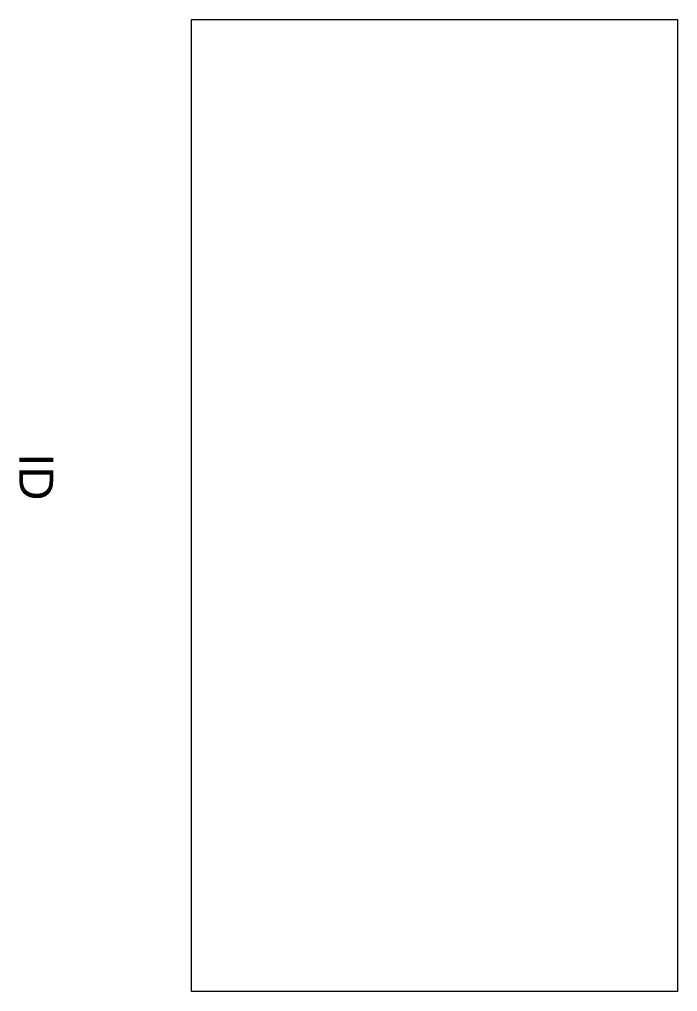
# Model space of a CAD drawing. Header units: inches. Extents: x 338.91 to 345, y 368.5 to 377.5.
import ezdxf
from ezdxf.enums import TextEntityAlignment as Align

# ---------------------------------------------------------------- set-up
doc = ezdxf.new("R2010")
doc.units = ezdxf.units.IN
doc.header["$MEASUREMENT"] = 0
doc.styles.add('Dimtext', font='Arial.ttf', dxfattribs={"height": 0.3125})

msp = doc.modelspace()

# ---------------------------------------------------------------- linework, layer by layer
for p, q in [((340.5, 368.5), (340.5, 377.5)), ((340.5, 377.5), (345, 377.5)), ((345, 377.5), (345, 368.5)), ((345, 368.5), (340.5, 368.5))]:
    msp.add_line(p, q)

# ---------------------------------------------------------------- texts
at = {"style": 'Dimtext'}
msp.add_attdef('ID', text='999', height=0.3125, rotation=270, dxfattribs=at).set_placement((339.0641, 373.2654), align=Align.MIDDLE_CENTER)

doc.saveas('drawing.dxf')
